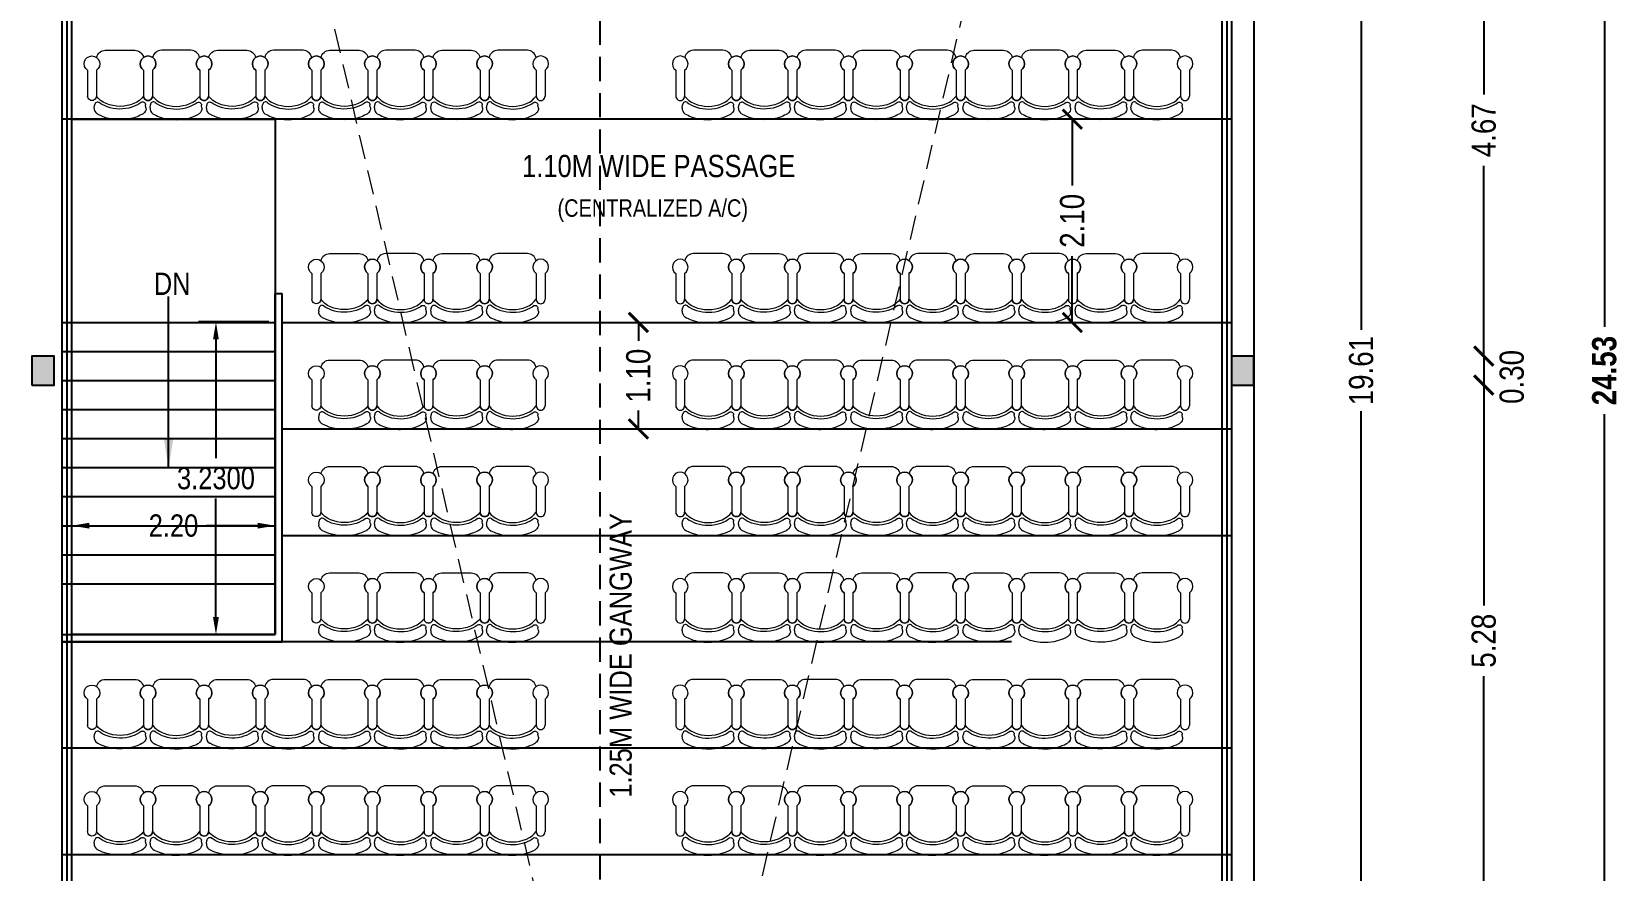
# Model space of a CAD drawing. Header units: metres. Extents: x 484 to 18344, y 10 to 2071.
# Drawn here: x 1616.59 to 1633.01, y 51.47 to 60.13 of the extents above; entities that cross this region are included whole.
import ezdxf

# ---------------------------------------------------------------- set-up
doc = ezdxf.new("R2010")
doc.units = ezdxf.units.M
doc.header["$MEASUREMENT"] = 0
doc.linetypes.add('DASHED2', pattern=[0.375, 0.25, -0.125])
doc.linetypes.add('HIDDEN', pattern=[0.375, 0.25, -0.125])
doc.layers.add('0 @ 1 (2)', color=7, linetype='Continuous')
doc.layers.add('BLK_1_FLR_1_BLT_UP_AREA', color=1, linetype='Continuous')
doc.layers.add('seat', color=162, linetype='Continuous', lineweight=5)
doc.layers.add('SEATING_AREA', color=7, linetype='Continuous', lineweight=18)
doc.styles.add('2', font='swissc.ttf', dxfattribs={"height": 0.23})
doc.styles.add('CODE', font='swissc.ttf', dxfattribs={"height": 0.25})
doc.styles.get("Standard").update_dxf_attribs({"font": 'swissc.ttf', "height": 0.23})
doc.dimstyles.new('OUTER', dxfattribs={"dimscale": 0, "dimtxt": 0.3, "dimasz": 0.18, "dimexe": 0.18, "dimexo": 0.0625, "dimgap": 0.09, "dimtad": 0, "dimzin": 0, "dimdsep": 46, "dimtxsty": 'CODE', "dimcen": 0.09, "dimse1": 1, "dimse2": 1, "dimclrd": 8, "dimclrt": 1, "dimadec": 0, "dimazin": 0, "dimtfac": 1, "dimtofl": 0, "dimtmove": 0, "dimatfit": 3, "dimfxl": 0, "dimtolj": 1, "dimtzin": 0, "dimarcsym": 0})
doc.dimstyles.new('STANDARD$0', dxfattribs={"dimtxt": 7, "dimasz": 3, "dimexe": 3, "dimexo": 1, "dimgap": 1.5, "dimtad": 1, "dimdec": 1, "dimzin": 1, "dimdsep": 46, "dimlunit": 4, "dimtxsty": 'Standard', "dimblk": 'OBLIQUE', "dimcen": 0.09375, "dimdle": 1, "dimclrd": 8, "dimclre": 8, "dimclrt": 7, "dimadec": 1, "dimazin": 0, "dimtfac": 1, "dimtdec": 1, "dimtix": 1, "dimtmove": 2, "dimatfit": 3, "dimldrblk": 'ARCHTICK', "dimfxl": 0, "dimfrac": 2, "dimtolj": 1, "dimtzin": 0, "dimarcsym": 0})

# ---------------------------------------------------------------- blocks, each defined once
blk = doc.blocks.new('A$C07EF5FCE')
at = {"layer": 'seat'}
for p, q in [((0.0970633359106973, 0.5888821010757678), (0.1005540987412014, 0.5587268863618328)), ((0.6314785862106045, 0.5868631172387369), (0.6277600776462054, 0.5567351386531519)), ((0.0268649448734136, 0.1986336046469549), (0.0268568031679459, 0.4654406008238047)), ((0.1186870505389811, 0.1986183274495735), (0.11867877176204, 0.4654442540996098)), ((0.60685381334262, 0.1986364675735961), (0.6068568031324594, 0.4654528278111606)), ((0.6986757820074873, 0.1986366492337924), (0.6986787717994445, 0.465453114556324)), ((0.2105113064265005, -0.0071028613996484), (0.5135351273294332, -0.0070859339102545))]:
    blk.add_line(p, q, dxfattribs=at)
for centre, major_axis, ratio, start_param, end_param in [((0.0727677874664316, 0.4654424274617071), (-0.03246396838612901, 0.03246396838612901), 0.999999999865339, 3.927030603628633, 7.068623257218428), ((0.3627671470351721, 0.3735949887182991), (-0.2754106654082566, 1.9170043826e-06), 0.7201273525182775, 3.623153821068745, 5.801624139715828), ((0.5971545801118451, 0.5567350430803824), (-0.0216413548499078, 0.0216413548499078), 0.9999999998434264, 1.641862796521829, 3.926993939797625), ((0.5359434443641581, 0.6017844650803081), (-0.0957854519064215, 0.0133075313135767), 0.7302860916648771, 3.118468991044747, 4.035244458620377), ((0.6527677874664314, 0.4654529711832628), (-0.0324639683859835, 0.0324639683859835), 0.9999999998678546, 3.926993939797633, 7.068586593387427), ((0.0727649292901985, 0.1321003246098769), (-0.0571554280934919, 0.0571554281010073), 0.9999999999849757, 6.101688875034541, 11.17673796344853), ((0.6527649292901984, 0.1321108683323915), (-0.0571554280934919, 0.0571554281010073), 0.9999999999849757, 6.101856192403032, 11.17690735928426), ((0.210507653358819, 0.0847136312159013), (-0.0649240645482883, 0.0649240645482883), 0.9999999998556686, 0.9813852932753048, 2.35623427646621), ((0.5150376004334399, 0.0847182648163293), (-0.06492406454854781, 0.06492406454854781), 0.9999999998570472, 2.356197613103665, 3.730951950794956)]:
    blk.add_ellipse(centre, major_axis=major_axis, ratio=ratio, start_param=start_param, end_param=end_param, dxfattribs=at)
at = {"layer": 'seat', "extrusion": (0, 0, -1)}
for centre, major_axis, ratio, start_param, end_param in [((0.192708492725077, 0.6030811829765504), (0.0958832661285661, 0.0125834201604186), 0.7302860916903035, 3.118468991077315, 4.035244458624622), ((0.1311587219154931, 0.558495543187715), (0.0216413548493942, 0.0216413548493942), 0.9999999998546298, 1.649418622143004, 3.934549765479066)]:
    blk.add_ellipse(centre, major_axis=major_axis, ratio=ratio, start_param=start_param, end_param=end_param, dxfattribs=at)
at = {"layer": 'seat'}
for points, knots in [([(0.6035338539210601, 0.647963559364453), (0.5828355296905463, 0.6598800942104285), (0.5611249893799846, 0.6700317400682209), (0.5105768940650321, 0.6890379356611258), (0.4813473913347849, 0.6968853947717305), (0.4220027541239081, 0.7072776312270169), (0.3918138452185182, 0.7098557566980191), (0.3173440350114903, 0.7096836861953097), (0.2733731884576507, 0.7039647220506753), (0.1986558995667499, 0.6839614845615497), (0.1671980554159858, 0.6719367395882113), (0.1338528928025448, 0.654561905860716), (0.1300559304373132, 0.6525110454584842), (0.1262915578493989, 0.6504029601831359)], [0.8963183140363813, 0.8963183140363813, 0.8963183140363813, 0.8963183140363813, 1.089965739078752, 1.089965739078752, 1.332064353231563, 1.332064353231563, 1.574162967384374, 1.574162967384374, 1.927198596204418, 1.927198596204418, 2.196924679223123, 2.196924679223123, 2.231898881331845, 2.231898881331845, 2.231898881331845, 2.231898881331845]), ([(0.5807773671101739, 0.5308799976640197), (0.5532277890589878, 0.5520890285266115), (0.5203817621029713, 0.5689490477241038), (0.4445973973245719, 0.5935918911240965), (0.4009328313469946, 0.6000318383050895), (0.3138848497447601, 0.5988943496579874), (0.2705393281827727, 0.5913179546992505), (0.1994900235733475, 0.5659412429379965), (0.1703927633830293, 0.5504639266847994), (0.1455463832616254, 0.5314827373302621)], [0.7517586431010101, 0.7517586431010101, 0.7517586431010101, 0.7517586431010101, 1.146666457284474, 1.146666457284474, 1.588949922460811, 1.588949922460811, 2.031233387637148, 2.031233387637148, 2.386085672953381, 2.386085672953381, 2.386085672953381, 2.386085672953381])]:
    blk.add_open_spline(points, degree=3, knots=knots, dxfattribs=at)
blk = doc.blocks.new('*D34')
at = {"color": 0, "lineweight": -2}
for p, q in [((1617.001353182408, 55.08804980068702), (1617.001353182408, 55.20554980068702)), ((1619.101871227787, 55.08804980068702), (1619.101871227787, 55.20554980068702)), ((1617.181353182408, 55.02554980068702), (1617.709209607695, 55.02554980068702)), ((1618.921871227787, 55.02554980068702), (1618.3940148025, 55.02554980068702))]:
    blk.add_line(p, q, dxfattribs=at)
at = {"color": 0}
for points in [[(1617.181353182408, 55.05554980068703), (1617.181353182408, 54.99554980068703), (1617.001353182408, 55.02554980068702)], [(1618.921871227787, 55.05554980068703), (1618.921871227787, 54.99554980068703), (1619.101871227787, 55.02554980068702)]]:
    blk.add_solid(points, dxfattribs=at)
at = {"color": 0, "insert": (1618.051612205098, 55.02554980068702), "char_height": 0.23, "attachment_point": 5}
blk.add_mtext('\\A1;2.20', dxfattribs=at)
blk = doc.blocks.new('_ArchTick')
at = {"const_width": 0.15}
blk.add_lwpolyline([(-0.5, -0.5), (0.5, 0.5)], dxfattribs=at)
blk = doc.blocks.new('*D160')
at = {"color": 0, "lineweight": -2}
for p, q in [((1630.333282211137, 66.43070151215613), (1630.333282211137, 57.04807695512348)), ((1630.333282211137, 46.82554980068822), (1630.333282211137, 56.20817435772089))]:
    blk.add_line(p, q, dxfattribs=at)
at = {"color": 0, "lineweight": -2, "xscale": 0.2, "yscale": 0.2, "zscale": 0.2}
for p, rotation in [((1630.333282211137, 66.43070151215613), 90), ((1630.333282211137, 46.82554980068822), 270)]:
    blk.add_blockref('_ArchTick', p, dxfattribs=dict(at, rotation=rotation))
at = {"color": 0, "lineweight": -2, "insert": (1630.333282211136, 56.62812565642171), "char_height": 0.25, "attachment_point": 5, "rotation": 90, "style": 'CODE'}
blk.add_mtext('\\A1;19.61', dxfattribs=at)
blk = doc.blocks.new('*D192')
at = {"color": 0, "lineweight": -2}
for p, q in [((1631.600630812357, 61.44566400986221), (1631.600630812357, 59.4792460792956)), ((1631.600630812357, 56.77812035652121), (1631.600630812357, 58.74453828708781))]:
    blk.add_line(p, q, dxfattribs=at)
at = {"color": 0, "lineweight": -2, "xscale": 0.2, "yscale": 0.2, "zscale": 0.2}
for p, rotation in [((1631.600630812357, 61.44566400986221), 90), ((1631.600630812357, 56.77812035652121), 270)]:
    blk.add_blockref('_ArchTick', p, dxfattribs=dict(at, rotation=rotation))
at = {"color": 0, "lineweight": -2, "insert": (1631.600630812356, 59.11189218319123), "char_height": 0.25, "attachment_point": 5, "rotation": 90, "style": 'CODE'}
blk.add_mtext('\\A1;4.67', dxfattribs=at)
blk = doc.blocks.new('*D193')
at = {"color": 0, "lineweight": -2}
blk.add_line((1631.600630812357, 56.77812035652121), (1631.600630812357, 56.47812035652102), dxfattribs=at)
at = {"color": 0, "lineweight": -2, "xscale": 0.2, "yscale": 0.2, "zscale": 0.2}
for p, rotation in [((1631.600630812357, 56.77812035652121), 90), ((1631.600630812357, 56.47812035652102), 270)]:
    blk.add_blockref('_ArchTick', p, dxfattribs=dict(at, rotation=rotation))
at = {"color": 0, "lineweight": -2, "insert": (1631.890884478311, 56.56252602254631), "char_height": 0.25, "attachment_point": 5, "rotation": 90, "style": 'CODE'}
blk.add_mtext('\\A1;0.30', dxfattribs=at)
blk = doc.blocks.new('*D194')
at = {"color": 0, "lineweight": -2}
for p, q in [((1631.600630812357, 56.47812035652102), (1631.600630812357, 54.20199741626755)), ((1631.600630812357, 51.19554980068939), (1631.600630812357, 53.47167274094287))]:
    blk.add_line(p, q, dxfattribs=at)
at = {"color": 0, "lineweight": -2, "xscale": 0.2, "yscale": 0.2, "zscale": 0.2}
for p, rotation in [((1631.600630812357, 56.47812035652102), 90), ((1631.600630812357, 51.19554980068939), 270)]:
    blk.add_blockref('_ArchTick', p, dxfattribs=dict(at, rotation=rotation))
at = {"color": 0, "lineweight": -2, "insert": (1631.600630812356, 53.83683507860474), "char_height": 0.25, "attachment_point": 5, "rotation": 90, "style": 'CODE'}
blk.add_mtext('\\A1;5.28', dxfattribs=at)
blk = doc.blocks.new('*D201')
at = {"color": 0, "lineweight": -2}
for p, q in [((1632.847523137457, 68.89069091235415), (1632.847523137457, 57.0788346422354)), ((1632.847523137457, 44.36554980068809), (1632.847523137457, 56.17740607080683))]:
    blk.add_line(p, q, dxfattribs=at)
at = {"color": 0, "lineweight": -2, "xscale": 0.2, "yscale": 0.2, "zscale": 0.2}
for p, rotation in [((1632.847523137457, 68.89069091235415), 90), ((1632.847523137457, 44.36554980068809), 270)]:
    blk.add_blockref('_ArchTick', p, dxfattribs=dict(at, rotation=rotation))
at = {"color": 0, "lineweight": -2, "insert": (1632.847523137456, 56.62812035652064), "char_height": 0.25, "attachment_point": 5, "rotation": 90, "style": 'CODE'}
blk.add_mtext('\\A1;{\\fSwis721 Cn BT|b1|i0|c0|p34;24.53}', dxfattribs=at)
blk = doc.blocks.new('*D206')
at = {"color": 0, "lineweight": -2}
for p, q in [((1622.859393625684, 57.12554980068833), (1622.859393625684, 56.93535499549357)), ((1622.859393625684, 56.02554980068842), (1622.859393625684, 56.21574460588317))]:
    blk.add_line(p, q, dxfattribs=at)
at = {"color": 0, "lineweight": -2, "xscale": 0.2, "yscale": 0.2, "zscale": 0.2}
for p, rotation in [((1622.859393625684, 57.12554980068833), 90), ((1622.859393625684, 56.02554980068842), 270)]:
    blk.add_blockref('_ArchTick', p, dxfattribs=dict(at, rotation=rotation))
at = {"color": 0, "lineweight": -2, "insert": (1622.859393625683, 56.5755498006879), "char_height": 0.25, "attachment_point": 5, "rotation": 90, "style": 'CODE'}
blk.add_mtext('\\A1;1.10', dxfattribs=at)
blk = doc.blocks.new('*D207')
at = {"color": 0, "lineweight": -2}
for p, q in [((1627.345725378644, 59.22554980068917), (1627.345725378644, 58.5399004500394)), ((1627.345725378644, 57.12554980068833), (1627.345725378644, 57.8111991513381))]:
    blk.add_line(p, q, dxfattribs=at)
at = {"color": 0, "lineweight": -2, "xscale": 0.2, "yscale": 0.2, "zscale": 0.2}
for p, rotation in [((1627.345725378644, 59.22554980068917), 90), ((1627.345725378644, 57.12554980068833), 270)]:
    blk.add_blockref('_ArchTick', p, dxfattribs=dict(at, rotation=rotation))
at = {"color": 0, "lineweight": -2, "insert": (1627.345725378643, 58.17554980068827), "char_height": 0.25, "attachment_point": 5, "rotation": 90, "style": 'CODE'}
blk.add_mtext('\\A1;2.10', dxfattribs=at)
blk = doc.blocks.new('*D68')
at = {"color": 0, "lineweight": -2}
for p, q in [((1619.038852379261, 57.13054975901603), (1618.310887530506, 57.13054975901603)), ((1618.490887530506, 56.95054975901603), (1618.490887530506, 55.72376081881325)), ((1618.490887530506, 54.08054980068841), (1618.490887530506, 55.30733874089118)), ((1619.039365915513, 53.90054980068842), (1618.310887530506, 53.90054980068842))]:
    blk.add_line(p, q, dxfattribs=at)
at = {"color": 0}
for points in [[(1618.460887530506, 56.95054975901603), (1618.520887530506, 56.95054975901603), (1618.490887530506, 57.13054975901603)], [(1618.460887530506, 54.08054980068841), (1618.520887530506, 54.08054980068841), (1618.490887530506, 53.90054980068842)]]:
    blk.add_solid(points, dxfattribs=at)
at = {"color": 0, "insert": (1618.490887530505, 55.51554977985174), "char_height": 0.23, "attachment_point": 5}
blk.add_mtext('\\A1;3.2300', dxfattribs=at)

msp = doc.modelspace()

# ---------------------------------------------------------------- hatches: boundary and pattern name
for points in [[(1616.586353182411, 56.4781203565219), (1616.81635318241, 56.4781203565219), (1616.81635318241, 56.77812035652209), (1616.586353182411, 56.77812035652209)], [(1628.992031038629, 56.478120356521), (1629.222031038629, 56.478120356521), (1629.222031038629, 56.77812035652118), (1628.992031038629, 56.77812035652118)]]:
    msp.add_hatch(color=256).paths.add_polyline_path(points)

# ---------------------------------------------------------------- linework, layer by layer
at = {"linetype": 'HIDDEN'}
msp.add_line((1622.461021830099, 69.62042760801319), (1622.461021830099, 43.69748409556971), dxfattribs=at)
at = {"ltscale": 0.5}
for p, q in [((1616.901353182409, 46.8255498006881), (1616.901353182409, 68.66069091235408)), ((1628.992031038629, 68.66069091235454), (1628.992031038626, 46.8255498006881)), ((1628.992031038629, 59.22554980068866), (1616.901353182409, 59.2255498006882)), ((1619.101871227787, 57.42554980068849), (1619.176871227788, 57.42554980068849)), ((1619.101871227787, 53.90054980068839), (1619.101871227787, 57.42554980068849)), ((1619.176871227788, 53.82554980068767), (1619.176871227788, 57.42554980068849)), ((1619.176871227788, 57.1255498006883), (1628.992031038626, 57.1255498006883)), ((1619.176871227788, 56.02554980068839), (1628.992031038626, 56.02554980068839)), ((1619.176871227788, 54.92554980068849), (1628.992031038626, 54.92554980068849)), ((1616.901865915512, 53.90054980068839), (1619.101865915513, 53.90054980068839)), ((1626.716512993251, 53.8255498006881), (1616.901353182409, 53.8255498006881)), ((1616.901865915512, 53.82554980068857), (1619.176865915513, 53.82554980068857)), ((1628.992031038629, 52.72554980068867), (1616.901353182409, 52.72554980068822)), ((1628.992031038629, 51.62554980068828), (1616.901353182409, 51.62554980068828))]:
    msp.add_line(p, q, dxfattribs=at)
for p, q in [((1616.901353182409, 57.1255498006883), (1619.101353182425, 57.1255498006883)), ((1616.901353182409, 56.8255498006881), (1619.101353182425, 56.8255498006881)), ((1616.901353182409, 56.52554980068793), (1619.101353182425, 56.52554980068793)), ((1616.901353182409, 56.22554980068776), (1619.101353182425, 56.22554980068776)), ((1616.901353182409, 55.92554980068758), (1619.101353182425, 55.92554980068758)), ((1616.901353182409, 55.62554980068739), (1619.101353182425, 55.62554980068739)), ((1616.901353182409, 55.3255498006872), (1619.101353182425, 55.3255498006872)), ((1616.901353182409, 55.02554980068702), (1619.101353182425, 55.02554980068702)), ((1616.901353182409, 54.72554980068686), (1619.101353182425, 54.72554980068686)), ((1616.901353182409, 54.42554980068667), (1619.101353182425, 54.42554980068667))]:
    msp.add_line(p, q)
for points in [[(1616.951353182409, 68.6106909123539), (1628.942031038627, 68.6106909123539), (1628.942031038627, 46.87554980068785), (1616.951353182409, 46.87554980068785)], [(1617.001353182408, 68.56069091235419), (1628.892031038627, 68.56069091235419), (1628.892031038627, 46.92554980068803), (1617.001353182408, 46.92554980068803)], [(1616.586353182411, 56.4781203565219), (1616.81635318241, 56.4781203565219), (1616.81635318241, 56.77812035652209), (1616.586353182411, 56.77812035652209)], [(1628.992031038629, 56.478120356521), (1629.222031038629, 56.478120356521), (1629.222031038629, 56.77812035652118), (1628.992031038629, 56.77812035652118)]]:
    msp.add_lwpolyline(points, close=True)
at = {"linetype": 'DASHED2', "lineweight": 13}
msp.add_lwpolyline([(1618.014662406687, 67.46069091235427), (1622.949939911668, 46.29554980068838), (1627.878721814348, 67.46069091235427)], dxfattribs=at)
at = {"elevation": -1.068082e-10}
msp.add_lwpolyline([(1619.101865915513, 53.90054980068839), (1617.001353182408, 53.90054980068839), (1617.001353182408, 59.22554980068825), (1619.101865915513, 59.22554980068825)], close=True, dxfattribs=at)
at = {"layer": 'BLK_1_FLR_1_BLT_UP_AREA', "color": 16}
msp.add_lwpolyline([(1604.092293774745, 44.36554980068808), (1604.092293774745, 68.8906909123541), (1629.222031038629, 68.8906909123541), (1629.222031038629, 44.36554980068808)], close=True, dxfattribs=at)
at = {"layer": 'SEATING_AREA', "color": 1}
msp.add_lwpolyline([(1617.001353182408, 46.92554980068803), (1628.892031038627, 46.92554980068803), (1628.892031038627, 62.52554980068885), (1617.001353182408, 62.52554980068885), (1617.001353182408, 59.22554980068825), (1619.101871227787, 59.22554980068825), (1619.101871227787, 57.42554980068849), (1619.176871227788, 57.42554980068849), (1619.176871227788, 53.82554980068767), (1617.001353182408, 53.82554980068767), (1617.001353182408, 46.92554980068803)], close=True, dxfattribs=at)

# ---------------------------------------------------------------- block references
at = {"yscale": 0.99999023299776, "zscale": 0.9999902297881532}
for p, xscale, rotation in [((1617.135992528918, 59.93025271686041), -0.9999902114874938, 180.0010415702631), ((1618.441514411282, 59.93025271686041), 0.9999902114874938, 179.9989584297368), ((1618.295981174437, 59.93025271686041), -0.999990211487494, 180.0010415702631), ((1619.601503056801, 59.93025271686041), 0.9999902114874938, 179.9989584297368), ((1619.455969819952, 59.93025271686041), -0.999990211487494, 180.0010415702631), ((1620.761491702316, 59.93025271686041), 0.9999902114874942, 179.9989584297368), ((1620.61595846547, 59.93025271686041), -0.999990211487494, 180.0010415702631), ((1621.921480347835, 59.93025271686041), 0.9999902114874938, 179.9989584297368), ((1623.944055558604, 59.93025271686041), 0.9999902114874942, 179.9989584297368), ((1623.798522321758, 59.93025271686041), -0.999990211487494, 180.0010415702631), ((1625.104044204123, 59.93025271686041), 0.9999902114874942, 179.9989584297368), ((1624.958510967277, 59.93025271686041), -0.9999902114874942, 180.0010415702631), ((1626.264032849642, 59.93025271686041), 0.9999902114874942, 179.9989584297368), ((1626.118499612792, 59.93025271686041), -0.999990211487494, 180.0010415702631), ((1627.424021495157, 59.93025271686041), 0.9999902114874942, 179.9989584297368), ((1627.278488258307, 59.93025271686041), -0.999990211487494, 180.0010415702631), ((1628.584010140672, 59.93025271686041), 0.9999902114874938, 179.9989584297368), ((1619.455969819952, 57.83025271686051), -0.9999902114874938, 180.0010415702631), ((1620.761491702316, 57.83025271686051), 0.999990211487494, 179.9989584297368), ((1620.61595846547, 57.83025271686051), -0.9999902114874938, 180.0010415702631), ((1621.921480347835, 57.83025271686051), 0.9999902114874938, 179.9989584297368), ((1623.944055558604, 57.83025271686051), 0.999990211487494, 179.9989584297368), ((1623.798522321758, 57.83025271686051), -0.9999902114874938, 180.0010415702631), ((1625.104044204123, 57.83025271686051), 0.999990211487494, 179.9989584297368), ((1624.958510967277, 57.83025271686051), -0.9999902114874942, 180.0010415702631), ((1626.264032849642, 57.83025271686051), 0.999990211487494, 179.9989584297368), ((1626.118499612792, 57.83025271686051), -0.9999902114874938, 180.0010415702631), ((1627.424021495157, 57.83025271686051), 0.999990211487494, 179.9989584297368), ((1627.278488258307, 57.83025271686051), -0.9999902114874938, 180.0010415702631), ((1628.584010140672, 57.83025271686051), 0.9999902114874938, 179.9989584297368), ((1619.455969819952, 56.73025271686061), -0.9999902114874938, 180.0010415702631), ((1620.761491702316, 56.73025271686061), 0.999990211487494, 179.9989584297368), ((1620.61595846547, 56.73025271686061), -0.9999902114874938, 180.0010415702631), ((1621.921480347835, 56.73025271686061), 0.9999902114874938, 179.9989584297368), ((1623.944055558604, 56.73025271686061), 0.999990211487494, 179.9989584297368), ((1623.798522321758, 56.73025271686061), -0.9999902114874938, 180.0010415702631), ((1625.104044204123, 56.73025271686061), 0.999990211487494, 179.9989584297368), ((1624.958510967277, 56.73025271686061), -0.9999902114874942, 180.0010415702631), ((1626.264032849642, 56.73025271686061), 0.999990211487494, 179.9989584297368), ((1626.118499612792, 56.73025271686061), -0.9999902114874938, 180.0010415702631), ((1627.424021495157, 56.73025271686061), 0.999990211487494, 179.9989584297368), ((1627.278488258307, 56.73025271686061), -0.9999902114874938, 180.0010415702631), ((1628.584010140672, 56.73025271686061), 0.9999902114874938, 179.9989584297368), ((1619.455969819952, 55.63025271686067), -0.9999902114874938, 180.0010415702631), ((1620.761491702316, 55.63025271686067), 0.999990211487494, 179.9989584297368), ((1620.61595846547, 55.63025271686067), -0.9999902114874938, 180.0010415702631), ((1621.921480347835, 55.63025271686067), 0.9999902114874938, 179.9989584297368), ((1623.944055558604, 55.63025271686067), 0.999990211487494, 179.9989584297368), ((1623.798522321758, 55.63025271686067), -0.9999902114874938, 180.0010415702631), ((1625.104044204123, 55.63025271686067), 0.999990211487494, 179.9989584297368), ((1624.958510967277, 55.63025271686067), -0.9999902114874942, 180.0010415702631), ((1626.264032849642, 55.63025271686067), 0.999990211487494, 179.9989584297368), ((1626.118499612792, 55.63025271686067), -0.9999902114874938, 180.0010415702631), ((1627.424021495157, 55.63025271686067), 0.999990211487494, 179.9989584297368), ((1627.278488258307, 55.63025271686067), -0.9999902114874938, 180.0010415702631), ((1628.584010140672, 55.63025271686067), 0.9999902114874938, 179.9989584297368), ((1619.455969819952, 54.53025271686033), -0.9999902114874938, 180.0010415702631), ((1620.761491702316, 54.53025271686033), 0.999990211487494, 179.9989584297368), ((1620.61595846547, 54.53025271686033), -0.9999902114874938, 180.0010415702631), ((1621.921480347835, 54.53025271686033), 0.9999902114874938, 179.9989584297368), ((1623.944055558604, 54.53025271686033), 0.999990211487494, 179.9989584297368), ((1623.798522321758, 54.53025271686033), -0.9999902114874938, 180.0010415702631), ((1625.104044204123, 54.53025271686033), 0.999990211487494, 179.9989584297368), ((1624.958510967277, 54.53025271686033), -0.9999902114874942, 180.0010415702631), ((1626.264032849642, 54.53025271686033), 0.999990211487494, 179.9989584297368), ((1626.118499612792, 54.53025271686033), -0.9999902114874938, 180.0010415702631), ((1627.424021495157, 54.53025271686033), 0.999990211487494, 179.9989584297368), ((1627.278488258307, 54.53025271686033), -0.9999902114874938, 180.0010415702631), ((1628.584010140672, 54.53025271686033), 0.9999902114874938, 179.9989584297368), ((1617.135992528918, 53.43025271686041), -0.9999902114874935, 180.0010415702631), ((1618.441514411282, 53.43025271686041), 0.9999902114874938, 179.9989584297368), ((1618.295981174437, 53.43025271686041), -0.9999902114874938, 180.0010415702631), ((1619.601503056801, 53.43025271686041), 0.9999902114874938, 179.9989584297368), ((1619.455969819952, 53.43025271686041), -0.9999902114874938, 180.0010415702631), ((1620.761491702316, 53.43025271686041), 0.999990211487494, 179.9989584297368), ((1620.61595846547, 53.43025271686041), -0.9999902114874938, 180.0010415702631), ((1621.921480347835, 53.43025271686041), 0.9999902114874938, 179.9989584297368), ((1623.944055558604, 53.43025271686041), 0.999990211487494, 179.9989584297368), ((1623.798522321758, 53.43025271686041), -0.9999902114874938, 180.0010415702631), ((1625.104044204123, 53.43025271686041), 0.999990211487494, 179.9989584297368), ((1624.958510967277, 53.43025271686041), -0.9999902114874942, 180.0010415702631), ((1626.264032849642, 53.43025271686041), 0.999990211487494, 179.9989584297368), ((1626.118499612792, 53.43025271686041), -0.9999902114874938, 180.0010415702631), ((1627.424021495157, 53.43025271686041), 0.999990211487494, 179.9989584297368), ((1627.278488258307, 53.43025271686041), -0.9999902114874938, 180.0010415702631), ((1628.584010140672, 53.43025271686041), 0.9999902114874938, 179.9989584297368), ((1617.135992528918, 52.33025271686051), -0.9999902114874935, 180.0010415702631), ((1618.441514411282, 52.33025271686051), 0.9999902114874938, 179.9989584297368), ((1618.295981174437, 52.33025271686051), -0.9999902114874938, 180.0010415702631), ((1619.601503056801, 52.33025271686051), 0.9999902114874938, 179.9989584297368), ((1619.455969819952, 52.33025271686051), -0.9999902114874938, 180.0010415702631), ((1620.761491702316, 52.33025271686051), 0.999990211487494, 179.9989584297368), ((1620.61595846547, 52.33025271686051), -0.9999902114874938, 180.0010415702631), ((1621.921480347835, 52.33025271686051), 0.9999902114874938, 179.9989584297368), ((1623.944055558604, 52.33025271686051), 0.999990211487494, 179.9989584297368), ((1623.798522321758, 52.33025271686051), -0.9999902114874938, 180.0010415702631), ((1625.104044204123, 52.33025271686051), 0.999990211487494, 179.9989584297368), ((1624.958510967277, 52.33025271686051), -0.9999902114874942, 180.0010415702631), ((1626.264032849642, 52.33025271686051), 0.999990211487494, 179.9989584297368), ((1626.118499612792, 52.33025271686051), -0.9999902114874938, 180.0010415702631), ((1627.424021495157, 52.33025271686051), 0.999990211487494, 179.9989584297368), ((1627.278488258307, 52.33025271686051), -0.9999902114874938, 180.0010415702631), ((1628.584010140672, 52.33025271686051), 0.9999902114874938, 179.9989584297368)]:
    msp.add_blockref('A$C07EF5FCE', p, dxfattribs=dict(at, xscale=xscale, rotation=rotation))

# ---------------------------------------------------------------- texts
at = {"linetype": 'ByBlock', "lineweight": 30, "style": '2'}
msp.add_text('(CENTRALIZED A/C)', height=0.18, dxfattribs=at).set_placement((1622.022972718085, 58.21790302092971))
at = {"lineweight": 30, "char_height": 0.23, "attachment_point": 1, "style": '2'}
for s, width, insert in [('{\\W2.802854; }1.10M WIDE PASSAGE', 3.095876414391141, (1621.451031727385, 58.85723951084242)), ('{\\W1.507247; }DN', 0.5441429855168565, (1617.737683753952, 57.64016010646969))]:
    msp.add_mtext_dynamic_manual_height_columns(s, width=width, gutter_width=1.149999999999999, heights=[0], dxfattribs=dict(at, insert=insert))
at = {"lineweight": 30, "insert": (1622.560969588962, 52.07317487274735), "char_height": 0.23, "attachment_point": 1, "rotation": 90, "style": '2'}
msp.add_mtext_dynamic_manual_height_columns('{\\W1.929325; }1.25M WIDE GANGWAY', width=3.095876414391141, gutter_width=1.149999999999999, heights=[0], dxfattribs=at)

# ---------------------------------------------------------------- dimensions: what is measured, and where the dimension line sits
dim = msp.add_linear_dim(base=(1618.490887530506, 53.90054980068842), p1=(1619.10135237926, 57.13054975901599), p2=(1619.101865915513, 53.90054980068839), angle=90, dimstyle='STANDARD$0', override={"dimtxt": 1, "dimasz": 0.18, "dimexe": 0.18, "dimexo": 0.0625, "dimgap": 0.09, "dimtad": 0, "dimtih": 1, "dimtoh": 1, "dimdec": 4, "dimzin": 0, "dimlunit": 2, "dimpost": '', "dimcen": 0.09, "dimdle": 0, "dimclrd": 0, "dimclre": 0, "dimclrt": 0, "dimadec": 0, "dimtdec": 4, "dimtix": 0, "dimtofl": 0, "dimtmove": 0, "dimfrac": 0})
dim.commit()
dim.dimension.update_dxf_attribs({"geometry": '*D68', "text_midpoint": (1618.490887530505, 55.51554977985174)})
dim = msp.add_linear_dim(base=(1619.101871227787, 55.02554980068702), p1=(1617.001353182408, 55.02554980068702), p2=(1619.101871227787, 55.02554980068702), text='2.20', dimstyle='STANDARD$0', override={"dimtxt": 1, "dimasz": 0.18, "dimexe": 0.18, "dimexo": 0.0625, "dimgap": 0.09, "dimtad": 0, "dimtih": 1, "dimtoh": 1, "dimdec": 4, "dimzin": 0, "dimlunit": 2, "dimpost": '', "dimcen": 0.09, "dimdle": 0, "dimclrd": 0, "dimclre": 0, "dimclrt": 0, "dimadec": 0, "dimtdec": 4, "dimtix": 0, "dimtofl": 0, "dimtmove": 0, "dimfrac": 0})
dim.commit()
dim.dimension.update_dxf_attribs({"geometry": '*D34', "text_midpoint": (1618.051612205098, 55.02554980068702)})
at = {"layer": '0 @ 1 (2)', "lineweight": -2}
dim = msp.add_linear_dim(base=(1632.847523137457, 44.36554980068809), p1=(1629.222031038629, 68.8906909123541), p2=(1629.222031038629, 44.36554980068808), angle=90, text='{\\fSwis721 Cn BT|b1|i0|c0|p34;<>}', dimstyle='OUTER', override={"dimscale": 1, "dimtxt": 0.25, "dimasz": 0.2, "dimblk": 'ArchTick', "dimclrd": 0, "dimclrt": 0, "dimtix": 0, "dimtofl": 0, "dimtmove": 0, "dimatfit": 3, "dimfxl": 0.18}, dxfattribs=at)
dim.commit()
dim.dimension.update_dxf_attribs({"geometry": '*D201', "text_midpoint": (1632.847523137456, 56.62812035652064)})
for base, p1, p2, override, picture, middle in [((1630.333282211137, 46.82554980068822), (1628.373359334891, 66.4307015121561), (1628.418563009465, 46.82554980068821), {"dimscale": 1, "dimtxt": 0.25, "dimasz": 0.2, "dimblk": 'ArchTick', "dimclrd": 0, "dimclrt": 0, "dimtix": 0, "dimtofl": 0, "dimtmove": 1, "dimatfit": 3, "dimfxl": 0.18}, '*D160', (1630.333282211136, 56.62812565642171)), ((1631.600630812357, 56.77812035652121), (1629.222031038629, 61.44566400986218), (1629.222031038629, 56.77812035652118), {"dimscale": 1, "dimtxt": 0.25, "dimasz": 0.2, "dimblk": 'ArchTick', "dimclrd": 0, "dimclrt": 0, "dimtix": 0, "dimtofl": 0, "dimtmove": 1, "dimatfit": 3, "dimfxl": 0.18}, '*D192', (1631.600630812356, 59.11189218319123)), ((1627.345725378644, 59.22554980068917), (1627.345725378624, 57.1255498006883), (1627.345725378624, 59.22554980068914), {"dimscale": 1, "dimtxt": 0.25, "dimasz": 0.2, "dimblk": 'ArchTick', "dimclrd": 0, "dimclrt": 0, "dimtix": 0, "dimtofl": 0, "dimtmove": 0, "dimatfit": 3, "dimfxl": 0.18}, '*D207', (1627.345725378643, 58.17554980068827)), ((1622.859393625684, 56.02554980068842), (1622.859393625666, 57.1255498006883), (1622.859393625666, 56.02554980068839), {"dimscale": 1, "dimtxt": 0.25, "dimasz": 0.2, "dimblk": 'ArchTick', "dimclrd": 0, "dimclrt": 0, "dimtix": 0, "dimtofl": 0, "dimtmove": 0, "dimatfit": 3, "dimfxl": 0.18}, '*D206', (1622.859393625683, 56.5755498006879)), ((1631.600630812357, 51.19554980068939), (1629.222031038629, 56.478120356521), (1629.222031038629, 51.19554980068936), {"dimscale": 1, "dimtxt": 0.25, "dimasz": 0.2, "dimblk": 'ArchTick', "dimclrd": 0, "dimclrt": 0, "dimtix": 0, "dimtofl": 0, "dimtmove": 1, "dimatfit": 3, "dimfxl": 0.18}, '*D194', (1631.600630812356, 53.83683507860474))]:
    dim = msp.add_linear_dim(base=base, p1=p1, p2=p2, angle=90, dimstyle='OUTER', override=override, dxfattribs=at)
    dim.commit()
    dim.dimension.update_dxf_attribs({"geometry": picture, "text_midpoint": middle})
dim = msp.add_linear_dim(base=(1631.600630812357, 56.47812035652102), p1=(1629.222031038629, 56.77812035652118), p2=(1629.222031038629, 56.478120356521), angle=90, dimstyle='OUTER', override={"dimscale": 1, "dimtxt": 0.25, "dimasz": 0.2, "dimblk": 'ArchTick', "dimclrd": 0, "dimclrt": 0, "dimtix": 0, "dimtofl": 0, "dimtmove": 1, "dimatfit": 3, "dimfxl": 0.18}, dxfattribs=at)
dim.commit()
dim.dimension.update_dxf_attribs({"geometry": '*D193', "text_midpoint": (1631.890884478311, 56.56252602254631), "dimtype": 128})

# ---------------------------------------------------------------- leaders
at = {"layer": '0 @ 1 (2)'}
msp.add_leader([(1618.001353182415, 55.62554980068739), (1618.001353182415, 57.39212649773867)], dimstyle='OUTER', override={"dimscale": 1, "dimtxt": 0.25, "dimasz": 0.3, "dimgap": 0.09, "dimtad": 0, "dimclrd": 0, "dimclrt": 0, "dimfxl": 6}, dxfattribs=at)

doc.saveas('drawing.dxf')
